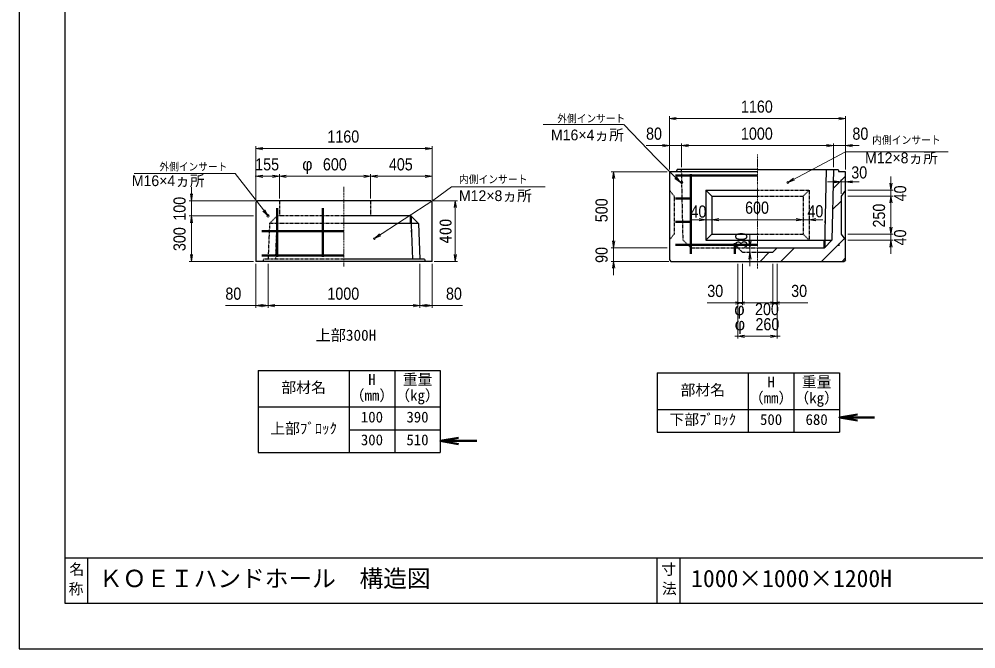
# Model space of a CAD drawing. Units: millimetres, scale not verified. Extents: x -210 to 210, y -148 to 148.
# Drawn here: x -210 to 0, y -148.5 to -10.3 of the extents above; entities that cross this region are included whole.
import ezdxf
from ezdxf.enums import TextEntityAlignment as Align

# ---------------------------------------------------------------- set-up
doc = ezdxf.new("R2010")
doc.units = ezdxf.units.MM
doc.linetypes.add('USER1', pattern=[12.95, 6.35, -3.175, 0.25, -3.175])
doc.linetypes.add('USER2', pattern=[4.7625, 3.175, -1.5875])
doc.layers.add('0-0', color=7, linetype='Continuous')
for name, color, linetype, lineweight in [('0-1_0', 9, 'Continuous', 25), ('0-2_dims', 2, 'Continuous', 13), ('0-3_pen1実線', 4, 'Continuous', 13), ('0-4_pen2実線', 3, 'Continuous', 13), ('0-5_pen3実線', 7, 'Continuous', 25), ('0-6_pen4実線', 6, 'Continuous', 25), ('0-7_pen1一点', 4, 'USER1', 13), ('0-8_pen2破線', 3, 'USER2', 25), ('0-9_鉄筋１', 7, 'Continuous', 50), ('0-A_鉄筋２', 7, 'Continuous', 50)]:
    doc.layers.add(name, color=color, linetype=linetype, lineweight=lineweight)
doc.styles.add('ＭＳ ゴシック', font='')
doc.styles.add('ＭＳ Ｐゴシック', font='')
doc.styles.get('ＭＳ ゴシック').set_extended_font_data('MS Gothic')
doc.styles.get('ＭＳ Ｐゴシック').set_extended_font_data('MS PGothic')

# ---------------------------------------------------------------- blocks, each defined once
blk = doc.blocks.new('部分図 1')
at = {"layer": '0-1_0'}
blk.add_lwpolyline([(0, 0), (12600, 0), (12600, 8910), (0, 8910)], close=True, dxfattribs=at)
at = {"layer": '0-2_dims'}
for p, q in [((4282.25, 3155), (4282.25, 3505.21)), ((5442.25, 3490.21), (4282.25, 3490.21)), ((5442.25, 3155), (5442.25, 3505.21)), ((1559, 2955), (1559, 3308.21)), ((2719, 3293.21), (1559, 3293.21)), ((2719, 2955), (2719, 3308.21)), ((4282.25, 3312.17), (4128.16, 3312.17)), ((4282.25, 3155), (4282.25, 3327.17)), ((4282.25, 3312.17), (4362.25, 3312.17)), ((4362.25, 3170), (4362.25, 3327.17)), ((4362.25, 3170), (4362.25, 3327.17)), ((4362.25, 3312.17), (4452.25, 3312.17)), ((4362.25, 3312.17), (5362.25, 3312.17)), ((5362.25, 3312.17), (5272.25, 3312.17)), ((5362.25, 3170), (5362.25, 3327.17)), ((5362.25, 3170), (5362.25, 3327.17)), ((5362.25, 3312.17), (5442.25, 3312.17)), ((5442.25, 3155), (5442.25, 3327.17)), ((5442.25, 3312.17), (5532.25, 3312.17)), ((1559, 3110.26), (1554.68, 3110.26)), ((1559, 2955), (1559, 3125.26)), ((1714, 3110.26), (1559, 3110.26)), ((1714, 2965), (1714, 3125.26)), ((1714, 2965), (1714, 3125.26)), ((1714, 3110.26), (1718.32, 3110.26)), ((1714, 3110.26), (2314, 3110.26)), ((2314, 2965), (2314, 3125.26)), ((2314, 2965), (2314, 3125.26)), ((2314, 3110.26), (2719, 3110.26)), ((2719, 2955), (2719, 3125.26)), ((4267.25, 3140), (3899.25, 3140)), ((3914.25, 2640), (3914.25, 3140)), ((5412.25, 2995), (5412.25, 3089.11)), ((5442.25, 3035), (5442.25, 3089.11)), ((5740.99, 3020), (5740.99, 3110)), ((1135, 2950), (1135, 3040)), ((5412.25, 3074.11), (5322.25, 3074.11)), ((5412.25, 3074.11), (5442.25, 3074.11)), ((5442.25, 3074.11), (5532.25, 3074.11)), ((5457.25, 3020), (5755.99, 3020)), ((5457.25, 2980), (5755.99, 2980)), ((5457.25, 2980), (5755.99, 2980)), ((5740.99, 2980), (5740.99, 3020)), ((5740.99, 2980), (5740.99, 2890)), ((5740.99, 2980), (5740.99, 2730)), ((1554, 2950), (1120, 2950)), ((1135, 2850), (1135, 2950)), ((1544, 2850), (1120, 2850)), ((1544, 2850), (1120, 2850)), ((1135, 2850), (1135, 2550)), ((1135, 2850), (1135, 2760)), ((4562.25, 2825), (4562.25, 2840)), ((5162.25, 2825), (5162.25, 2840)), ((5162.25, 2840), (5162.25, 2810)), ((5202.25, 2840), (5202.25, 2810)), ((4522.25, 2825), (4432.25, 2825)), ((4522.25, 2825), (4522.25, 2810)), ((4562.25, 2825), (4522.25, 2825)), ((4562.25, 2825), (4562.25, 2810)), ((4562.25, 2825), (4652.25, 2825)), ((4562.25, 2825), (5162.25, 2825)), ((5162.25, 2825), (5072.25, 2825)), ((5162.25, 2825), (5202.25, 2825)), ((5202.25, 2825), (5292.25, 2825)), ((5740.99, 2730), (5740.99, 2820)), ((3914.25, 2640), (3914.25, 2730)), ((4812.25, 2640), (4812.25, 2730)), ((5457.25, 2730), (5755.99, 2730)), ((5457.25, 2730), (5755.99, 2730)), ((5740.99, 2730), (5740.99, 2690)), ((5457.25, 2690), (5755.99, 2690)), ((5740.99, 2690), (5740.99, 2600)), ((4267.25, 2640), (3899.25, 2640)), ((4267.25, 2640), (3899.25, 2640)), ((3914.25, 2640), (3914.25, 2550)), ((4812.25, 2640), (4797.25, 2640)), ((4812.25, 2610), (4797.25, 2610)), ((4812.25, 2610), (4812.25, 2640)), ((4812.25, 2610), (4812.25, 2520)), ((1544, 2550), (1120, 2550)), ((1559, 2535), (1559, 2244)), ((1639, 2535), (1639, 2244)), ((1639, 2535), (1639, 2244)), ((2639, 2535), (2639, 2244)), ((2639, 2535), (2639, 2244)), ((2719, 2535), (2719, 2244)), ((4277.25, 2550), (3899.25, 2550)), ((3914.25, 2550), (3914.25, 2460)), ((4732.25, 2535), (4732.25, 2262)), ((4732.25, 2535), (4732.25, 2043)), ((4762.25, 2535), (4762.25, 2262)), ((4762.25, 2535), (4762.25, 2262)), ((4962.25, 2535), (4962.25, 2262)), ((4962.25, 2535), (4962.25, 2262)), ((4992.25, 2535), (4992.25, 2262)), ((4992.25, 2535), (4992.25, 2043)), ((4762.25, 2277), (4672.25, 2277)), ((4762.25, 2277), (4962.25, 2277)), ((4962.25, 2277), (5052.25, 2277)), ((1639, 2259), (2639, 2259)), ((4732.25, 2058), (4712.25, 2058)), ((4732.25, 2058), (4992.25, 2058)), ((4992.25, 2058), (5012.25, 2058))]:
    blk.add_line(p, q, dxfattribs=at)
at = {"layer": '0-2_dims', "lineweight": 18}
for p, q in [((3979.37, 3450.43), (3450.98, 3450.43)), ((5502.15, 3271.8), (6118.62, 3271.8)), ((1378.14, 3127.91), (756.68, 3127.91)), ((2846.42, 3040.28), (3462.89, 3040.28)), ((2724, 2950), (2887, 2950)), ((2872, 2950), (2872, 2550)), ((2734, 2550), (2887, 2550))]:
    blk.add_line(p, q, dxfattribs=at)
at = {"layer": '0-2_dims', "lineweight": 50}
for p, q in [((5401.61, 1523.5), (5632, 1523.5)), ((2773.43, 1368.4), (3014, 1368.4))]:
    blk.add_line(p, q, dxfattribs=at)
at = {"layer": '0-2_dims'}
for points in [[(4327.25, 3497.71), (4282.25, 3490.21), (4327.25, 3482.71)], [(5397.25, 3482.71), (5442.25, 3490.21), (5397.25, 3497.71)], [(4354.25, 3070), (4194.09, 3230.15), (3982.21, 3450.43)], [(1604, 3300.71), (1559, 3293.21), (1604, 3285.71)], [(2674, 3285.71), (2719, 3293.21), (2674, 3300.71)], [(4237.25, 3304.67), (4282.25, 3312.17), (4237.25, 3319.67)], [(4407.25, 3319.67), (4362.25, 3312.17), (4407.25, 3304.67)], [(4407.25, 3319.67), (4362.25, 3312.17), (4407.25, 3304.67)], [(5317.25, 3304.67), (5362.25, 3312.17), (5317.25, 3319.67)], [(5317.25, 3304.67), (5362.25, 3312.17), (5317.25, 3319.67)], [(5487.25, 3319.67), (5442.25, 3312.17), (5487.25, 3304.67)], [(5062.25, 3070), (5442.25, 3271.8), (5517.7, 3271.8)], [(1639, 2850), (1423.14, 3127.91), (1378.14, 3127.91)], [(1604, 3117.76), (1559, 3110.26), (1604, 3102.76)], [(1669, 3102.76), (1714, 3110.26), (1669, 3117.76)], [(1759, 3117.76), (1714, 3110.26), (1759, 3102.76)], [(2269, 3102.76), (2314, 3110.26), (2269, 3117.76)], [(2359, 3117.76), (2314, 3110.26), (2359, 3102.76)], [(2674, 3102.76), (2719, 3110.26), (2674, 3117.76)], [(3921.75, 3095), (3914.25, 3140), (3906.75, 3095)], [(4317.13, 3096.52), (4354.25, 3070), (4327.73, 3107.12)], [(5098.47, 3097.73), (5062.25, 3070), (5105.51, 3084.48)], [(2339, 2700), (2730.14, 2955), (2846.42, 3040.28)], [(5367.25, 3066.61), (5412.25, 3074.11), (5367.25, 3081.61)], [(5487.25, 3081.61), (5442.25, 3074.11), (5487.25, 3066.61)], [(5733.49, 3065), (5740.99, 3020), (5748.49, 3065)], [(1127.5, 2995), (1135, 2950), (1142.5, 2995)], [(5748.49, 2935), (5740.99, 2980), (5733.49, 2935)], [(5748.49, 2935), (5740.99, 2980), (5733.49, 2935)], [(1142.5, 2805), (1135, 2850), (1127.5, 2805)], [(1142.5, 2805), (1135, 2850), (1127.5, 2805)], [(1605.47, 2880.94), (1639, 2850), (1617.32, 2890.14)], [(4477.25, 2817.5), (4522.25, 2825), (4477.25, 2832.5)], [(4607.25, 2832.5), (4562.25, 2825), (4607.25, 2817.5)], [(4607.25, 2832.5), (4562.25, 2825), (4607.25, 2817.5)], [(5117.25, 2817.5), (5162.25, 2825), (5117.25, 2832.5)], [(5117.25, 2817.5), (5162.25, 2825), (5117.25, 2832.5)], [(5247.25, 2832.5), (5202.25, 2825), (5247.25, 2817.5)], [(5733.49, 2775), (5740.99, 2730), (5748.49, 2775)], [(5733.49, 2775), (5740.99, 2730), (5748.49, 2775)], [(2372.6, 2730.86), (2339, 2700), (2380.79, 2718.29)], [(3906.75, 2685), (3914.25, 2640), (3921.75, 2685)], [(3906.75, 2685), (3914.25, 2640), (3921.75, 2685)], [(4804.75, 2685), (4812.25, 2640), (4819.75, 2685)], [(5748.49, 2645), (5740.99, 2690), (5733.49, 2645)], [(1127.5, 2595), (1135, 2550), (1142.5, 2595)], [(4819.75, 2565), (4812.25, 2610), (4804.75, 2565)], [(3921.75, 2505), (3914.25, 2550), (3906.75, 2505)], [(4762.25, 2277), (4732.25, 2277), (4531.42, 2277)], [(4717.25, 2269.5), (4762.25, 2277), (4717.25, 2284.5)], [(4717.25, 2269.5), (4762.25, 2277), (4717.25, 2284.5)], [(4777.25, 2284.5), (4732.25, 2277), (4777.25, 2269.5)], [(4947.25, 2269.5), (4992.25, 2277), (4947.25, 2284.5)], [(5007.25, 2284.5), (4962.25, 2277), (5007.25, 2269.5)], [(5007.25, 2284.5), (4962.25, 2277), (5007.25, 2269.5)], [(4962.25, 2277), (4992.25, 2277), (5193.07, 2277)], [(1639, 2259), (1559, 2259), (1358.18, 2259)], [(1604, 2266.5), (1559, 2259), (1604, 2251.5)], [(1594, 2251.5), (1639, 2259), (1594, 2266.5)], [(1684, 2266.5), (1639, 2259), (1684, 2251.5)], [(2594, 2251.5), (2639, 2259), (2594, 2266.5)], [(2684, 2266.5), (2639, 2259), (2684, 2251.5)], [(2639, 2259), (2719, 2259), (2919.82, 2259)], [(2674, 2251.5), (2719, 2259), (2674, 2266.5)], [(4777.25, 2065.5), (4732.25, 2058), (4777.25, 2050.5)], [(4947.25, 2050.5), (4992.25, 2058), (4947.25, 2065.5)]]:
    blk.add_lwpolyline(points, dxfattribs=at)
at = {"layer": '0-2_dims', "lineweight": 18}
for points in [[(2879.5, 2905), (2872, 2950), (2864.5, 2905)], [(2864.5, 2595), (2872, 2550), (2879.5, 2595)]]:
    blk.add_lwpolyline(points, dxfattribs=at)
at = {"layer": '0-2_dims', "lineweight": 50}
for points in [[(5521.61, 1543.5), (5401.61, 1523.5), (5521.61, 1503.5)], [(2893.43, 1388.4), (2773.43, 1368.4), (2893.43, 1348.4)]]:
    blk.add_lwpolyline(points, dxfattribs=at)
at = {"layer": '0-3_pen1実線'}
for p, q in [((5359.55, 3029.57), (5442.25, 3112.26)), ((5356.59, 2891.9), (5412.25, 2947.56)), ((5284.1, 2550), (5434.47, 2700.37)), ((4879.98, 2550), (4939.98, 2610)), ((5014.69, 2550), (5104.69, 2640)), ((5418.8, 2550), (5442.25, 2573.45))]:
    blk.add_line(p, q, dxfattribs=at)
at = {"layer": '0-4_pen2実線'}
for centre, radius in [((4362.25, 3070), 8), ((5062.25, 3070), 6), ((1639, 2850), 8), ((2339, 2700), 6)]:
    blk.add_circle(centre, radius, dxfattribs=at)
at = {"layer": '0-5_pen3実線'}
for p, q in [((4332.25, 3155), (4327.25, 3140)), ((5313.32, 3155), (5302.25, 2640)), ((5362.25, 3155), (5352.25, 2690)), ((5392.25, 3155), (5397.25, 3140)), ((4282.25, 3140), (4282.25, 2560)), ((4862.25, 3140), (4282.25, 3140)), ((5442.25, 3140), (5397.25, 3140)), ((5442.25, 3140), (5397.25, 3140)), ((5442.25, 2560), (5442.25, 3140)), ((4522.25, 3020), (4862.25, 3020)), ((4522.25, 3020), (4562.25, 2980)), ((4522.25, 3020), (4522.25, 2690)), ((4562.25, 2980), (4862.25, 2980)), ((4562.25, 2980), (4562.25, 2730)), ((5442.25, 3020), (5412.25, 2980)), ((5412.25, 2980), (5412.25, 2730)), ((1559, 2940), (1569, 2950)), ((1559, 2940), (1559, 2550)), ((2709, 2950), (1569, 2950)), ((2719, 2940), (2709, 2950)), ((2719, 2550), (2719, 2940)), ((2579, 2850), (2139, 2850)), ((2579, 2850), (2629, 2800)), ((2579, 2850), (2590.49, 2565)), ((2629, 2800), (2139, 2800)), ((2629, 2800), (2639, 2565)), ((4562.25, 2730), (4522.25, 2690)), ((4562.25, 2730), (4862.25, 2730)), ((5412.25, 2730), (5442.25, 2690)), ((4522.25, 2690), (5352.25, 2690)), ((5352.25, 2690), (5302.25, 2640)), ((4862.25, 2640), (5302.25, 2640)), ((4862.25, 2640), (5302.25, 2640)), ((4862.25, 2610), (4962.25, 2610)), ((4862.25, 2610), (4962.25, 2610)), ((4962.25, 2610), (4992.25, 2640)), ((2719, 2550), (1559, 2550)), ((2669, 2565), (2139, 2565)), ((2669, 2565), (2674, 2550)), ((4282.25, 2560), (4292.25, 2550)), ((4292.25, 2550), (5432.25, 2550)), ((5442.25, 2560), (5432.25, 2550)), ((2173.43, 1832.38), (2173.43, 1292.38)), ((2473.43, 1832.38), (2473.43, 1292.38)), ((4801.61, 1816), (4801.61, 1426)), ((5101.61, 1816), (5101.61, 1426)), ((1573.43, 1592.38), (2773.43, 1592.38)), ((4201.61, 1576), (5401.61, 1576)), ((2173.43, 1442.38), (2773.43, 1442.38)), ((450, 600), (450, 300)), ((4350, 600), (4350, 300))]:
    blk.add_line(p, q, dxfattribs=at)
for points in [[(4862.25, 3155), (4332.25, 3155), (4327.25, 3140)], [(4862.25, 3155), (5392.25, 3155), (5397.25, 3140)]]:
    blk.add_lwpolyline(points, dxfattribs=at)
at = {"layer": '0-6_pen4実線'}
for p, q in [((1573.43, 1832.38), (2773.43, 1832.38)), ((1573.43, 1832.38), (1573.43, 1292.38)), ((2773.43, 1832.38), (2773.43, 1292.38)), ((4201.61, 1816), (5401.61, 1816)), ((4201.61, 1816), (4201.61, 1426)), ((5401.61, 1816), (5401.61, 1426)), ((4201.61, 1426), (5401.61, 1426)), ((1573.43, 1292.38), (2773.43, 1292.38)), ((300, 600), (12300, 600)), ((4200, 600), (4200, 300))]:
    blk.add_line(p, q, dxfattribs=at)
blk.add_lwpolyline([(300, 300), (12300, 300), (12300, 8610), (300, 8610)], close=True, dxfattribs=at)
at = {"layer": '0-7_pen1一点'}
for p, q in [((4862.25, 3255), (4862.25, 2504.58)), ((2139, 2517), (2139, 3043.67))]:
    blk.add_line(p, q, dxfattribs=at)
at = {"layer": '0-8_pen2破線'}
for p, q in [((4372.25, 2690), (4362.25, 3155)), ((4282.25, 3020), (4312.25, 2980)), ((4312.25, 2980), (4312.25, 2730)), ((4862.25, 3020), (5202.25, 3020)), ((4862.25, 2980), (5162.25, 2980)), ((5202.25, 3020), (5162.25, 2980)), ((5162.25, 2980), (5162.25, 2730)), ((5202.25, 3020), (5202.25, 2690)), ((5412.25, 2980), (5412.25, 2730)), ((1714, 2950), (1714, 2850)), ((2314, 2950), (2314, 2850)), ((1649, 2800), (1699, 2850)), ((1699, 2850), (1686.87, 2564.92)), ((2139, 2850), (1699, 2850)), ((1649, 2800), (1639, 2565)), ((2139, 2800), (1649, 2800)), ((4312.25, 2730), (4282.25, 2690)), ((4862.25, 2730), (5162.25, 2730)), ((5162.25, 2730), (5202.25, 2690)), ((4422.25, 2640), (4372.25, 2690)), ((4422.25, 2640), (4862.25, 2640)), ((4762.25, 2610), (4732.25, 2640)), ((4762.25, 2610), (4862.25, 2610)), ((1609, 2565), (1604, 2550)), ((2139, 2565), (1609, 2565))]:
    blk.add_line(p, q, dxfattribs=at)
at = {"layer": '0-9_鉄筋１'}
for p, q in [((4422.25, 2640), (4422.25, 3125)), ((4422.25, 3115), (4862.25, 3115)), ((1699, 2850), (1699, 2580)), ((1999, 2850), (1999, 2580)), ((2579, 2850), (2579, 2800)), ((1699, 2750), (2139, 2750)), ((4422.25, 2660), (4862.25, 2660)), ((4712.25, 2670), (4712.25, 2640)), ((5302.25, 2640), (5302.25, 2690)), ((1699, 2590), (2139, 2590))]:
    blk.add_line(p, q, dxfattribs=at)
at = {"layer": '0-A_鉄筋２'}
for p, q in [((4422.25, 3115), (4322.25, 3115)), ((4422.25, 2965), (4322.25, 2965)), ((1699, 2850), (1699, 2900)), ((1999, 2850), (1999, 2900)), ((4422.25, 2810), (4322.25, 2810)), ((5302.25, 2810), (5305.9, 2810)), ((1699, 2750), (1599, 2750)), ((2579, 2750), (2583.03, 2750)), ((4422.25, 2660), (4322.25, 2660)), ((5302.25, 2660), (5302.68, 2660)), ((5394.1, 2660), (5402.25, 2660)), ((1699, 2590), (1599, 2590)), ((4422.25, 2640), (4422.25, 2600)), ((4712.25, 2640), (4712.25, 2600))]:
    blk.add_line(p, q, dxfattribs=at)
at = {"layer": '0-2_dims', "color": 7, "style": 'ＭＳ Ｐゴシック', "width": 0.9}
for s, height, p in [('1160', 79.98, (4753.16, 3505.21)), ('外側インサート', 50.68, (3544.05, 3450.43)), ('1160', 79.98, (2029.91, 3308.21)), ('80', 79.98, (4128.16, 3327.17)), ('1000', 79.98, (4753.16, 3327.17)), ('80', 79.98, (5487.25, 3327.17)), ('内側インサート', 51.2, (5616.99, 3308.21)), ('155', 79.98, (1554.68, 3125.26)), ('600', 79.98, (2000.36, 3125.26)), ('405', 79.98, (2434.68, 3125.26)), ('外側インサート', 50.68, (923.86, 3133.19)), ('30', 79.98, (5479.49, 3072.07)), ('内側インサート', 51.2, (2895.71, 3049.46)), ('40', 79.98, (4420.7, 2814.45)), ('600', 79.98, (4780.43, 2840)), ('40', 79.98, (5190.7, 2816.45)), ('30', 79.98, (4531.42, 2292)), ('30', 79.98, (5083.98, 2292)), ('80', 79.98, (1358.18, 2274)), ('1000', 79.98, (2029.91, 2274)), ('80', 79.98, (2810.73, 2274)), ('200', 79.98, (4845.61, 2172.45)), ('260', 79.98, (4848.61, 2073))]:
    blk.add_text(s, height=height, dxfattribs=at).set_placement(p, align=Align.BOTTOM_LEFT)
at = {"layer": '0-2_dims', "color": 7, "style": 'ＭＳ Ｐゴシック'}
for s, height, p in [('M16×4ヵ所', 70.81, (3502.28, 3326)), ('M12×8ヵ所', 70.81, (5570.42, 3175.21)), ('φ', 79.98, (1864, 3125.26)), ('M16×4ヵ所', 70.81, (742.05, 3024.47)), ('M12×8ヵ所', 70.81, (2896.14, 2926)), ('φ', 79.98, (4709.25, 2172.45)), ('φ', 79.98, (4712.25, 2073))]:
    blk.add_text(s, height=height, dxfattribs=at).set_placement(p, align=Align.BOTTOM_LEFT)
at = {"layer": '0-2_dims', "color": 7, "style": 'ＭＳ Ｐゴシック', "width": 0.9}
for s, p in [('40', (5865.08, 2945.45)), ('100', (1120, 2818.18)), ('500', (3899.25, 2808.18)), ('250', (5725.99, 2773.18)), ('300', (1120, 2618.18)), ('30', (4819.18, 2635.45)), ('40', (5865.08, 2655.45)), ('90', (3899.25, 2540.45))]:
    blk.add_text(s, height=79.98, rotation=90, dxfattribs=at).set_placement(p, align=Align.BOTTOM_LEFT)
at = {"layer": '0-2_dims', "color": 7, "style": 'ＭＳ ゴシック'}
blk.add_text('400', height=80.65, rotation=90, dxfattribs=at).set_placement((2871.5, 2667.5), align=Align.BOTTOM_LEFT)
at = {"layer": '0-5_pen3実線', "style": 'ＭＳ ゴシック'}
for s, height, p in [('上部300H', 73.31, (1952, 2006)), ('部材名', 71.47, (1727.2, 1663.64)), ('H', 71.47, (2299.05, 1716.13)), ('重量', 71.47, (2525.95, 1716.14)), ('H', 71.47, (4927.24, 1699.75)), ('重量', 71.47, (5154.13, 1699.76)), ('（mm）', 71.49, (2177.16, 1611.12)), ('（kg）', 71.49, (2477.16, 1611.12)), ('部材名', 71.47, (4355.39, 1647.26)), ('（mm）', 71.49, (4805.35, 1594.74)), ('（kg）', 71.49, (5105.35, 1594.74)), ('100', 71.47, (2250.31, 1468.64)), ('390', 71.44, (2550.34, 1468.66)), ('下部ﾌﾞﾛｯｸ', 71.48, (4282.25, 1452.25)), ('500', 71.47, (4878.5, 1452.26)), ('680', 71.48, (5178.49, 1452.25)), ('上部ﾌﾞﾛｯｸ', 71.48, (1654.07, 1393.63)), ('300', 71.47, (2250.32, 1318.64)), ('510', 71.44, (2550.34, 1318.66)), ('名', 71.47, (330.86, 466.05)), ('寸', 71.38, (4229.1, 466.63)), ('ＫＯＥＩハンドホール\u3000構造図', 114.4, (525, 372)), ('1000×1000×1200H', 114.4, (4425, 372.01)), ('法', 71.44, (4232.55, 339.37)), ('称', 71.43, (325.72, 337.31))]:
    blk.add_text(s, height=height, dxfattribs=at).set_placement(p, align=Align.BOTTOM_LEFT)

msp = doc.modelspace()

# ---------------------------------------------------------------- block references
at = {"layer": '0-0', "xscale": 0.0333333, "yscale": 0.0333333}
msp.add_blockref('部分図 1', (-210, -148.5), dxfattribs=at)

doc.saveas('drawing.dxf')
